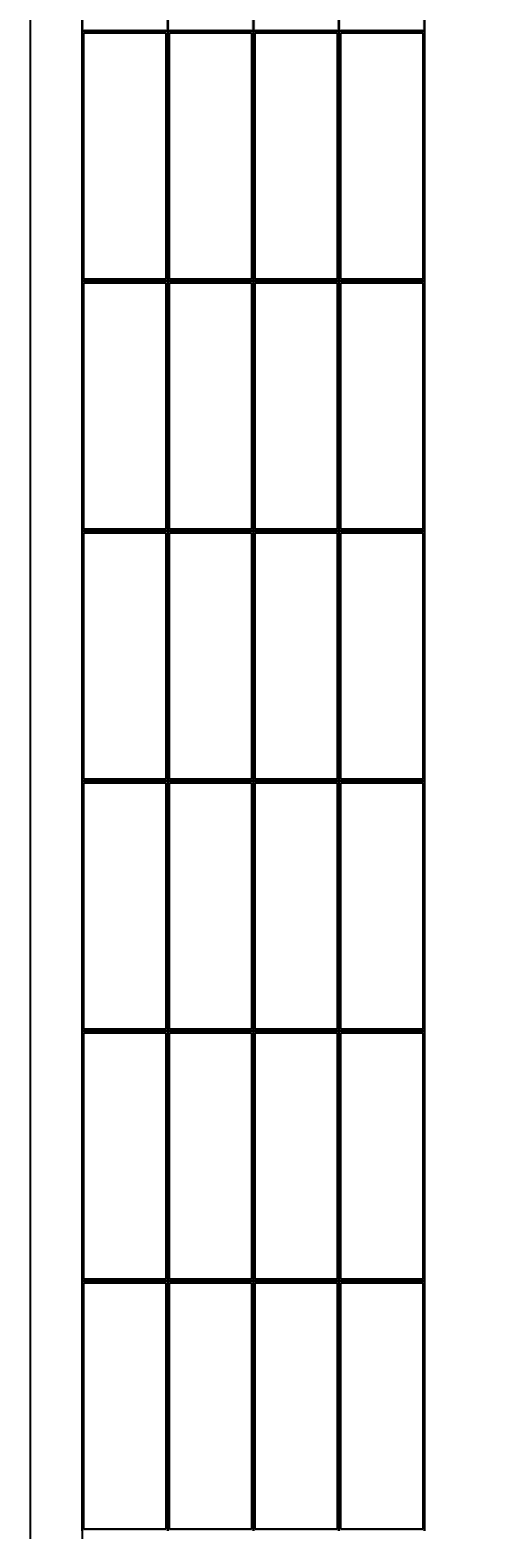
# Model space of a CAD drawing. Header units: inches. Extents: x 260 to 836, y 126 to 688.
# Drawn here: x 473.7 to 504, y 393.4 to 494.1 of the extents above; entities that cross this region are included whole.
import ezdxf

# ---------------------------------------------------------------- set-up
doc = ezdxf.new("R2010")
doc.units = ezdxf.units.IN
doc.header["$MEASUREMENT"] = 0
doc.linetypes.add('ACAD_ISO02W100', pattern=[15, 12, -3])
doc.styles.get("Standard").update_dxf_attribs({"font": 'arial.ttf'})
doc.dimstyles.new('Annotative', dxfattribs={"dimscale": 0, "dimtxt": 25, "dimasz": 10, "dimexe": 0.18, "dimexo": 0.0625, "dimgap": 0.09, "dimtad": 0, "dimtih": 1, "dimtoh": 1, "dimdec": 4, "dimzin": 0, "dimdsep": 46, "dimtxsty": 'Standard', "dimcen": 0.09, "dimclrd": 1, "dimclre": 1, "dimclrt": 1, "dimadec": 0, "dimazin": 0, "dimtfac": 1, "dimtdec": 4, "dimtofl": 0, "dimtmove": 0, "dimatfit": 3, "dimfxl": 1, "dimtfillclr": 1, "dimtolj": 1, "dimtzin": 0, "dimarcsym": 0})

# ---------------------------------------------------------------- blocks, each defined once
blk = doc.blocks.new('*D23')
at = {"color": 1, "lineweight": -2, "transparency": 16777216}
for p, q in [((500.28, 594.81), (586.76, 594.81)), ((500.28, 242.22), (586.76, 242.22))]:
    blk.add_line(p, q, dxfattribs=at)
at = {"color": 1, "linetype": 'ACAD_ISO02W100', "lineweight": -2, "transparency": 16777216}
for p, q in [((586.58, 584.81), (586.58, 431.38)), ((586.58, 252.22), (586.58, 405.65))]:
    blk.add_line(p, q, dxfattribs=at)
at = {"color": 1, "transparency": 16777216}
for points in [[(584.91, 584.81), (588.24, 584.81), (586.58, 594.81)], [(584.91, 252.22), (588.24, 252.22), (586.58, 242.22)]]:
    blk.add_solid(points, dxfattribs=at)
at = {"layer": 'Defpoints', "color": 0, "transparency": 16777216}
for p in [(500.22, 594.81), (500.22, 242.22), (586.58, 242.22)]:
    blk.add_point(p, dxfattribs=at)
at = {"color": 1, "transparency": 16777216, "insert": (586.58, 418.52), "char_height": 25, "attachment_point": 5}
blk.add_mtext('\\A1;352.5900', dxfattribs=at)

msp = doc.modelspace()

# ---------------------------------------------------------------- hatches: boundary and pattern name
h = msp.add_hatch(color=256)
h.dxf.hatch_style = 1
h.set_gradient(color1=(242, 103, 34), color2=(248, 153, 30), tint=1, name='CURVED')
h.paths.add_polyline_path([(482.96754, 510.86269), (477.21754, 510.86269), (477.21754, 494.07269), (482.96754, 494.07269)])
h.paths.add_polyline_path([(482.84254, 494.19769), (477.34254, 494.19769), (477.34254, 510.73769), (482.84254, 510.73769)], flags=16)
h = msp.add_hatch(color=256)
h.dxf.hatch_style = 1
h.set_gradient(color1=(242, 103, 34), color2=(248, 153, 30), tint=1, name='CURVED')
h.paths.add_polyline_path([(488.71754, 510.86269), (482.96754, 510.86269), (482.96754, 494.07269), (488.71754, 494.07269)])
h.paths.add_polyline_path([(488.59254, 494.19769), (483.09254, 494.19769), (483.09254, 510.73769), (488.59254, 510.73769)], flags=16)
h = msp.add_hatch(color=256)
h.dxf.hatch_style = 1
h.set_gradient(color1=(242, 103, 34), color2=(248, 153, 30), tint=1, name='CURVED')
h.paths.add_polyline_path([(494.46754, 510.86269), (488.71754, 510.86269), (488.71754, 494.07269), (494.46754, 494.07269)])
h.paths.add_polyline_path([(494.34254, 494.19769), (488.84254, 494.19769), (488.84254, 510.73769), (494.34254, 510.73769)], flags=16)
h = msp.add_hatch(color=256)
h.dxf.hatch_style = 1
h.set_gradient(color1=(242, 103, 34), color2=(248, 153, 30), tint=1, name='CURVED')
h.paths.add_polyline_path([(500.21754, 510.86269), (494.46754, 510.86269), (494.46754, 494.07269), (500.21754, 494.07269)])
h.paths.add_polyline_path([(500.09254, 494.19769), (494.59254, 494.19769), (494.59254, 510.73769), (500.09254, 510.73769)], flags=16)
h = msp.add_hatch(color=256)
h.dxf.hatch_style = 1
h.set_gradient(color1=(242, 103, 34), color2=(248, 153, 30), tint=1, name='CURVED')
h.paths.add_polyline_path([(482.96754, 494.07269), (477.21754, 494.07269), (477.21754, 477.28269), (482.96754, 477.28269)])
h.paths.add_polyline_path([(482.84254, 477.40769), (477.34254, 477.40769), (477.34254, 493.94769), (482.84254, 493.94769)], flags=16)
h = msp.add_hatch(color=256)
h.dxf.hatch_style = 1
h.set_gradient(color1=(242, 103, 34), color2=(248, 153, 30), tint=1, name='CURVED')
h.paths.add_polyline_path([(488.71754, 494.07269), (482.96754, 494.07269), (482.96754, 477.28269), (488.71754, 477.28269)])
h.paths.add_polyline_path([(488.59254, 477.40769), (483.09254, 477.40769), (483.09254, 493.94769), (488.59254, 493.94769)], flags=16)
h = msp.add_hatch(color=256)
h.dxf.hatch_style = 1
h.set_gradient(color1=(242, 103, 34), color2=(248, 153, 30), tint=1, name='CURVED')
h.paths.add_polyline_path([(494.46754, 494.07269), (488.71754, 494.07269), (488.71754, 477.28269), (494.46754, 477.28269)])
h.paths.add_polyline_path([(494.34254, 477.40769), (488.84254, 477.40769), (488.84254, 493.94769), (494.34254, 493.94769)], flags=16)
h = msp.add_hatch(color=256)
h.dxf.hatch_style = 1
h.set_gradient(color1=(242, 103, 34), color2=(248, 153, 30), tint=1, name='CURVED')
h.paths.add_polyline_path([(500.21754, 494.07269), (494.46754, 494.07269), (494.46754, 477.28269), (500.21754, 477.28269)])
h.paths.add_polyline_path([(500.09254, 477.40769), (494.59254, 477.40769), (494.59254, 493.94769), (500.09254, 493.94769)], flags=16)
h = msp.add_hatch(color=256)
h.dxf.hatch_style = 1
h.set_gradient(color1=(242, 103, 34), color2=(248, 153, 30), tint=1, name='CURVED')
h.paths.add_polyline_path([(482.96754, 477.28269), (477.21754, 477.28269), (477.21754, 460.49269), (482.96754, 460.49269)])
h.paths.add_polyline_path([(482.84254, 460.61769), (477.34254, 460.61769), (477.34254, 477.15769), (482.84254, 477.15769)], flags=16)
h = msp.add_hatch(color=256)
h.dxf.hatch_style = 1
h.set_gradient(color1=(242, 103, 34), color2=(248, 153, 30), tint=1, name='CURVED')
h.paths.add_polyline_path([(488.71754, 477.28269), (482.96754, 477.28269), (482.96754, 460.49269), (488.71754, 460.49269)])
h.paths.add_polyline_path([(488.59254, 460.61769), (483.09254, 460.61769), (483.09254, 477.15769), (488.59254, 477.15769)], flags=16)
h = msp.add_hatch(color=256)
h.dxf.hatch_style = 1
h.set_gradient(color1=(242, 103, 34), color2=(248, 153, 30), tint=1, name='CURVED')
h.paths.add_polyline_path([(488.71754, 477.28269), (482.96754, 477.28269), (482.96754, 460.49269), (488.71754, 460.49269)])
h.paths.add_polyline_path([(488.59254, 460.61769), (483.09254, 460.61769), (483.09254, 477.15769), (488.59254, 477.15769)], flags=16)
h = msp.add_hatch(color=256)
h.dxf.hatch_style = 1
h.set_gradient(color1=(242, 103, 34), color2=(248, 153, 30), tint=1, name='CURVED')
h.paths.add_polyline_path([(494.46754, 477.28269), (488.71754, 477.28269), (488.71754, 460.49269), (494.46754, 460.49269)])
h.paths.add_polyline_path([(494.34254, 460.61769), (488.84254, 460.61769), (488.84254, 477.15769), (494.34254, 477.15769)], flags=16)
h = msp.add_hatch(color=256)
h.dxf.hatch_style = 1
h.set_gradient(color1=(242, 103, 34), color2=(248, 153, 30), tint=1, name='CURVED')
h.paths.add_polyline_path([(500.21754, 477.28269), (494.46754, 477.28269), (494.46754, 460.49269), (500.21754, 460.49269)])
h.paths.add_polyline_path([(500.09254, 460.61769), (494.59254, 460.61769), (494.59254, 477.15769), (500.09254, 477.15769)], flags=16)
h = msp.add_hatch(color=256)
h.dxf.hatch_style = 1
h.set_gradient(color1=(242, 103, 34), color2=(248, 153, 30), tint=1, name='CURVED')
h.paths.add_polyline_path([(482.96754, 460.49269), (477.21754, 460.49269), (477.21754, 443.70269), (482.96754, 443.70269)])
h.paths.add_polyline_path([(482.84254, 443.82769), (477.34254, 443.82769), (477.34254, 460.36769), (482.84254, 460.36769)], flags=16)
h = msp.add_hatch(color=256)
h.dxf.hatch_style = 1
h.set_gradient(color1=(242, 103, 34), color2=(248, 153, 30), tint=1, name='CURVED')
h.paths.add_polyline_path([(488.71754, 460.49269), (482.96754, 460.49269), (482.96754, 443.70269), (488.71754, 443.70269)])
h.paths.add_polyline_path([(488.59254, 443.82769), (483.09254, 443.82769), (483.09254, 460.36769), (488.59254, 460.36769)], flags=16)
h = msp.add_hatch(color=256)
h.dxf.hatch_style = 1
h.set_gradient(color1=(242, 103, 34), color2=(248, 153, 30), tint=1, name='CURVED')
h.paths.add_polyline_path([(494.46754, 460.49269), (488.71754, 460.49269), (488.71754, 443.70269), (494.46754, 443.70269)])
h.paths.add_polyline_path([(494.34254, 443.82769), (488.84254, 443.82769), (488.84254, 460.36769), (494.34254, 460.36769)], flags=16)
h = msp.add_hatch(color=256)
h.dxf.hatch_style = 1
h.set_gradient(color1=(242, 103, 34), color2=(248, 153, 30), tint=1, name='CURVED')
h.paths.add_polyline_path([(500.21754, 460.49269), (494.46754, 460.49269), (494.46754, 443.70269), (500.21754, 443.70269)])
h.paths.add_polyline_path([(500.09254, 443.82769), (494.59254, 443.82769), (494.59254, 460.36769), (500.09254, 460.36769)], flags=16)
h = msp.add_hatch(color=256)
h.dxf.hatch_style = 1
h.set_gradient(color1=(242, 103, 34), color2=(248, 153, 30), tint=1, name='CURVED')
h.paths.add_polyline_path([(482.96754, 443.70269), (477.21754, 443.70269), (477.21754, 426.91269), (482.96754, 426.91269)])
h.paths.add_polyline_path([(482.84254, 427.03769), (477.34254, 427.03769), (477.34254, 443.57769), (482.84254, 443.57769)], flags=16)
h = msp.add_hatch(color=256)
h.dxf.hatch_style = 1
h.set_gradient(color1=(242, 103, 34), color2=(248, 153, 30), tint=1, name='CURVED')
h.paths.add_polyline_path([(488.71754, 443.70269), (482.96754, 443.70269), (482.96754, 426.91269), (488.71754, 426.91269)])
h.paths.add_polyline_path([(488.59254, 427.03769), (483.09254, 427.03769), (483.09254, 443.57769), (488.59254, 443.57769)], flags=16)
h = msp.add_hatch(color=256)
h.dxf.hatch_style = 1
h.set_gradient(color1=(242, 103, 34), color2=(248, 153, 30), tint=1, name='CURVED')
h.paths.add_polyline_path([(494.46754, 443.70269), (488.71754, 443.70269), (488.71754, 426.91269), (494.46754, 426.91269)])
h.paths.add_polyline_path([(494.34254, 427.03769), (488.84254, 427.03769), (488.84254, 443.57769), (494.34254, 443.57769)], flags=16)
h = msp.add_hatch(color=256)
h.dxf.hatch_style = 1
h.set_gradient(color1=(242, 103, 34), color2=(248, 153, 30), tint=1, name='CURVED')
h.paths.add_polyline_path([(500.21754, 443.70269), (494.46754, 443.70269), (494.46754, 426.91269), (500.21754, 426.91269)])
h.paths.add_polyline_path([(500.09254, 427.03769), (494.59254, 427.03769), (494.59254, 443.57769), (500.09254, 443.57769)], flags=16)
h = msp.add_hatch(color=256)
h.dxf.hatch_style = 1
h.set_gradient(color1=(242, 103, 34), color2=(248, 153, 30), tint=1, name='CURVED')
h.paths.add_polyline_path([(482.96754, 426.91269), (477.21754, 426.91269), (477.21754, 410.12269), (482.96754, 410.12269)])
h.paths.add_polyline_path([(482.84254, 410.24769), (477.34254, 410.24769), (477.34254, 426.78769), (482.84254, 426.78769)], flags=16)
h = msp.add_hatch(color=256)
h.dxf.hatch_style = 1
h.set_gradient(color1=(242, 103, 34), color2=(248, 153, 30), tint=1, name='CURVED')
h.paths.add_polyline_path([(488.71754, 426.91269), (482.96754, 426.91269), (482.96754, 410.12269), (488.71754, 410.12269)])
h.paths.add_polyline_path([(488.59254, 410.24769), (483.09254, 410.24769), (483.09254, 426.78769), (488.59254, 426.78769)], flags=16)
h = msp.add_hatch(color=256)
h.dxf.hatch_style = 1
h.set_gradient(color1=(242, 103, 34), color2=(248, 153, 30), tint=1, name='CURVED')
h.paths.add_polyline_path([(488.71754, 426.91269), (482.96754, 426.91269), (482.96754, 410.12269), (488.71754, 410.12269)])
h.paths.add_polyline_path([(488.59254, 410.24769), (483.09254, 410.24769), (483.09254, 426.78769), (488.59254, 426.78769)], flags=16)
h = msp.add_hatch(color=256)
h.dxf.hatch_style = 1
h.set_gradient(color1=(242, 103, 34), color2=(248, 153, 30), tint=1, name='CURVED')
h.paths.add_polyline_path([(494.46754, 426.91269), (488.71754, 426.91269), (488.71754, 410.12269), (494.46754, 410.12269)])
h.paths.add_polyline_path([(494.34254, 410.24769), (488.84254, 410.24769), (488.84254, 426.78769), (494.34254, 426.78769)], flags=16)
h = msp.add_hatch(color=256)
h.dxf.hatch_style = 1
h.set_gradient(color1=(242, 103, 34), color2=(248, 153, 30), tint=1, name='CURVED')
h.paths.add_polyline_path([(500.21754, 426.91269), (494.46754, 426.91269), (494.46754, 410.12269), (500.21754, 410.12269)])
h.paths.add_polyline_path([(500.09254, 410.24769), (494.59254, 410.24769), (494.59254, 426.78769), (500.09254, 426.78769)], flags=16)
h = msp.add_hatch(color=256)
h.dxf.hatch_style = 1
h.set_gradient(color1=(242, 103, 34), color2=(248, 153, 30), tint=1, name='CURVED')
h.paths.add_polyline_path([(482.96754, 410.12269), (477.21754, 410.12269), (477.21754, 393.33269), (482.96754, 393.33269)])
h.paths.add_polyline_path([(482.84254, 393.45769), (477.34254, 393.45769), (477.34254, 409.99769), (482.84254, 409.99769)], flags=16)
h = msp.add_hatch(color=256)
h.dxf.hatch_style = 1
h.set_gradient(color1=(242, 103, 34), color2=(248, 153, 30), tint=1, name='CURVED')
h.paths.add_polyline_path([(488.71754, 410.12269), (482.96754, 410.12269), (482.96754, 393.33269), (488.71754, 393.33269)])
h.paths.add_polyline_path([(488.59254, 393.45769), (483.09254, 393.45769), (483.09254, 409.99769), (488.59254, 409.99769)], flags=16)
h = msp.add_hatch(color=256)
h.dxf.hatch_style = 1
h.set_gradient(color1=(242, 103, 34), color2=(248, 153, 30), tint=1, name='CURVED')
h.paths.add_polyline_path([(494.46754, 410.12269), (488.71754, 410.12269), (488.71754, 393.33269), (494.46754, 393.33269)])
h.paths.add_polyline_path([(494.34254, 393.45769), (488.84254, 393.45769), (488.84254, 409.99769), (494.34254, 409.99769)], flags=16)
h = msp.add_hatch(color=256)
h.dxf.hatch_style = 1
h.set_gradient(color1=(242, 103, 34), color2=(248, 153, 30), tint=1, name='CURVED')
h.paths.add_polyline_path([(500.21754, 410.12269), (494.46754, 410.12269), (494.46754, 393.33269), (500.21754, 393.33269)])
h.paths.add_polyline_path([(500.09254, 393.45769), (494.59254, 393.45769), (494.59254, 409.99769), (500.09254, 409.99769)], flags=16)

# ---------------------------------------------------------------- linework, layer by layer
for p, q in [((473.71754, 652.51769), (473.71754, 184.51769)), ((477.21754, 494.07269), (477.21754, 510.86269)), ((482.96754, 510.86269), (482.96754, 494.07269)), ((482.96754, 494.07269), (482.96754, 510.86269)), ((482.96754, 494.07269), (482.96754, 510.86269)), ((488.71754, 510.86269), (488.71754, 494.07269)), ((488.71754, 494.07269), (488.71754, 510.86269)), ((488.71754, 494.07269), (488.71754, 510.86269)), ((494.46754, 510.86269), (494.46754, 494.07269)), ((494.46754, 494.07269), (494.46754, 510.86269)), ((494.46754, 494.07269), (494.46754, 510.86269)), ((500.21754, 510.86269), (500.21754, 494.07269)), ((500.21754, 494.07269), (500.21754, 510.86269)), ((477.21754, 494.07269), (482.96754, 494.07269)), ((477.21754, 477.28269), (477.21754, 494.07269)), ((477.21754, 494.07269), (482.96754, 494.07269)), ((477.21754, 494.07269), (477.21754, 493.94769)), ((482.96754, 494.07269), (477.21754, 494.07269)), ((482.96754, 494.07269), (477.21754, 494.07269)), ((477.21754, 494.07269), (482.96754, 494.07269)), ((477.34254, 477.40769), (477.34254, 493.94769)), ((477.34254, 493.94769), (482.84254, 493.94769)), ((482.84254, 493.94769), (482.84254, 477.40769)), ((482.96754, 494.07269), (482.96754, 477.28269)), ((482.96754, 477.28269), (482.96754, 494.07269)), ((482.96754, 494.07269), (488.71754, 494.07269)), ((482.96754, 477.28269), (482.96754, 494.07269)), ((482.96754, 494.07269), (488.71754, 494.07269)), ((482.96754, 494.07269), (482.96754, 493.94769)), ((488.71754, 494.07269), (482.96754, 494.07269)), ((488.71754, 494.07269), (482.96754, 494.07269)), ((482.96754, 494.07269), (488.71754, 494.07269)), ((483.09254, 477.40769), (483.09254, 493.94769)), ((483.09254, 493.94769), (488.59254, 493.94769)), ((488.59254, 493.94769), (488.59254, 477.40769)), ((488.71754, 494.07269), (494.46754, 494.07269)), ((488.71754, 477.28269), (488.71754, 494.07269)), ((488.71754, 494.07269), (494.46754, 494.07269)), ((488.71754, 494.07269), (488.71754, 493.94769)), ((494.46754, 494.07269), (488.71754, 494.07269)), ((488.71754, 494.07269), (488.71754, 477.28269)), ((488.71754, 477.28269), (488.71754, 494.07269)), ((494.46754, 494.07269), (488.71754, 494.07269)), ((488.71754, 494.07269), (494.46754, 494.07269)), ((488.84254, 477.40769), (488.84254, 493.94769)), ((488.84254, 493.94769), (494.34254, 493.94769)), ((494.34254, 493.94769), (494.34254, 477.40769)), ((494.46754, 494.07269), (494.46754, 477.28269)), ((494.46754, 477.28269), (494.46754, 494.07269)), ((494.46754, 494.07269), (500.21754, 494.07269)), ((494.46754, 477.28269), (494.46754, 494.07269)), ((494.46754, 494.07269), (500.21754, 494.07269)), ((494.46754, 494.07269), (494.46754, 493.94769)), ((500.21754, 494.07269), (494.46754, 494.07269)), ((500.21754, 494.07269), (494.46754, 494.07269)), ((494.46754, 494.07269), (500.21754, 494.07269)), ((494.59254, 477.40769), (494.59254, 493.94769)), ((494.59254, 493.94769), (500.09254, 493.94769)), ((500.09254, 493.94769), (500.09254, 477.40769)), ((500.21754, 494.07269), (500.21754, 477.28269)), ((500.21754, 477.28269), (500.21754, 494.07269)), ((477.21754, 477.28269), (482.96754, 477.28269)), ((477.21754, 460.49269), (477.21754, 477.28269)), ((477.21754, 477.28269), (482.96754, 477.28269)), ((477.21754, 477.28269), (477.21754, 477.15769)), ((482.96754, 477.28269), (477.21754, 477.28269)), ((482.96754, 477.28269), (477.21754, 477.28269)), ((477.21754, 477.28269), (482.96754, 477.28269)), ((482.84254, 477.40769), (477.34254, 477.40769)), ((477.34254, 460.61769), (477.34254, 477.15769)), ((477.34254, 477.15769), (482.84254, 477.15769)), ((482.84254, 477.15769), (482.84254, 460.61769)), ((482.96754, 477.28269), (488.71754, 477.28269)), ((482.96754, 460.49269), (482.96754, 477.28269)), ((482.96754, 477.28269), (488.71754, 477.28269)), ((482.96754, 477.28269), (482.96754, 477.15769)), ((488.71754, 477.28269), (482.96754, 477.28269)), ((482.96754, 477.28269), (488.71754, 477.28269)), ((482.96754, 460.49269), (482.96754, 477.28269)), ((482.96754, 477.28269), (488.71754, 477.28269)), ((482.96754, 477.28269), (482.96754, 477.15769)), ((488.71754, 477.28269), (482.96754, 477.28269)), ((482.96754, 477.28269), (482.96754, 460.49269)), ((482.96754, 460.49269), (482.96754, 477.28269)), ((488.71754, 477.28269), (482.96754, 477.28269)), ((482.96754, 477.28269), (488.71754, 477.28269)), ((488.59254, 477.40769), (483.09254, 477.40769)), ((483.09254, 460.61769), (483.09254, 477.15769)), ((483.09254, 477.15769), (488.59254, 477.15769)), ((483.09254, 460.61769), (483.09254, 477.15769)), ((483.09254, 477.15769), (488.59254, 477.15769)), ((488.59254, 477.15769), (488.59254, 460.61769)), ((488.59254, 477.15769), (488.59254, 460.61769)), ((488.71754, 477.28269), (488.71754, 460.49269)), ((488.71754, 460.49269), (488.71754, 477.28269)), ((488.71754, 477.28269), (488.71754, 460.49269)), ((488.71754, 460.49269), (488.71754, 477.28269)), ((494.46754, 477.28269), (488.71754, 477.28269)), ((488.71754, 477.28269), (494.46754, 477.28269)), ((488.71754, 477.28269), (494.46754, 477.28269)), ((488.71754, 460.49269), (488.71754, 477.28269)), ((488.71754, 477.28269), (494.46754, 477.28269)), ((488.71754, 477.28269), (488.71754, 477.15769)), ((494.46754, 477.28269), (488.71754, 477.28269)), ((494.34254, 477.40769), (488.84254, 477.40769)), ((488.84254, 460.61769), (488.84254, 477.15769)), ((488.84254, 477.15769), (494.34254, 477.15769)), ((494.34254, 477.15769), (494.34254, 460.61769)), ((494.46754, 477.28269), (494.46754, 460.49269)), ((494.46754, 460.49269), (494.46754, 477.28269)), ((494.46754, 477.28269), (500.21754, 477.28269)), ((494.46754, 460.49269), (494.46754, 477.28269)), ((494.46754, 477.28269), (500.21754, 477.28269)), ((494.46754, 477.28269), (494.46754, 477.15769)), ((500.21754, 477.28269), (494.46754, 477.28269)), ((500.21754, 477.28269), (494.46754, 477.28269)), ((494.46754, 477.28269), (500.21754, 477.28269)), ((500.09254, 477.40769), (494.59254, 477.40769)), ((494.59254, 460.61769), (494.59254, 477.15769)), ((494.59254, 477.15769), (500.09254, 477.15769)), ((500.09254, 477.15769), (500.09254, 460.61769)), ((500.21754, 477.28269), (500.21754, 460.49269)), ((500.21754, 460.49269), (500.21754, 477.28269)), ((477.21754, 460.49269), (482.96754, 460.49269)), ((477.21754, 443.70269), (477.21754, 460.49269)), ((477.21754, 460.49269), (482.96754, 460.49269)), ((477.21754, 460.49269), (477.21754, 460.36769)), ((482.96754, 460.49269), (477.21754, 460.49269)), ((482.96754, 460.49269), (477.21754, 460.49269)), ((477.21754, 460.49269), (482.96754, 460.49269)), ((482.84254, 460.61769), (477.34254, 460.61769)), ((482.96754, 460.49269), (482.96754, 443.70269)), ((482.96754, 443.70269), (482.96754, 460.49269)), ((482.96754, 460.49269), (488.71754, 460.49269)), ((482.96754, 443.70269), (482.96754, 460.49269)), ((482.96754, 460.49269), (488.71754, 460.49269)), ((482.96754, 460.49269), (482.96754, 460.36769)), ((488.71754, 460.49269), (482.96754, 460.49269)), ((488.71754, 460.49269), (482.96754, 460.49269)), ((482.96754, 460.49269), (488.71754, 460.49269)), ((488.71754, 460.49269), (482.96754, 460.49269)), ((482.96754, 460.49269), (488.71754, 460.49269)), ((488.59254, 460.61769), (483.09254, 460.61769)), ((488.59254, 460.61769), (483.09254, 460.61769)), ((488.71754, 460.49269), (488.71754, 443.70269)), ((488.71754, 443.70269), (488.71754, 460.49269)), ((488.71754, 460.49269), (494.46754, 460.49269)), ((488.71754, 443.70269), (488.71754, 460.49269)), ((488.71754, 460.49269), (494.46754, 460.49269)), ((488.71754, 460.49269), (488.71754, 460.36769)), ((494.46754, 460.49269), (488.71754, 460.49269)), ((494.46754, 460.49269), (488.71754, 460.49269)), ((488.71754, 460.49269), (494.46754, 460.49269)), ((494.34254, 460.61769), (488.84254, 460.61769)), ((494.46754, 460.49269), (494.46754, 443.70269)), ((494.46754, 443.70269), (494.46754, 460.49269)), ((494.46754, 460.49269), (500.21754, 460.49269)), ((494.46754, 443.70269), (494.46754, 460.49269)), ((494.46754, 460.49269), (500.21754, 460.49269)), ((494.46754, 460.49269), (494.46754, 460.36769)), ((500.21754, 460.49269), (494.46754, 460.49269)), ((500.21754, 460.49269), (494.46754, 460.49269)), ((494.46754, 460.49269), (500.21754, 460.49269)), ((500.09254, 460.61769), (494.59254, 460.61769)), ((500.21754, 460.49269), (500.21754, 443.70269)), ((500.21754, 443.70269), (500.21754, 460.49269)), ((477.34254, 443.82769), (477.34254, 460.36769)), ((477.34254, 460.36769), (482.84254, 460.36769)), ((482.84254, 460.36769), (482.84254, 443.82769)), ((483.09254, 443.82769), (483.09254, 460.36769)), ((483.09254, 460.36769), (488.59254, 460.36769)), ((488.59254, 460.36769), (488.59254, 443.82769)), ((488.84254, 443.82769), (488.84254, 460.36769)), ((488.84254, 460.36769), (494.34254, 460.36769)), ((494.34254, 460.36769), (494.34254, 443.82769)), ((494.59254, 443.82769), (494.59254, 460.36769)), ((494.59254, 460.36769), (500.09254, 460.36769)), ((500.09254, 460.36769), (500.09254, 443.82769)), ((477.21754, 443.70269), (482.96754, 443.70269)), ((477.21754, 426.91269), (477.21754, 443.70269)), ((477.21754, 443.70269), (482.96754, 443.70269)), ((477.21754, 443.70269), (477.21754, 443.57769)), ((482.96754, 443.70269), (477.21754, 443.70269)), ((482.96754, 443.70269), (477.21754, 443.70269)), ((477.21754, 443.70269), (482.96754, 443.70269)), ((482.84254, 443.82769), (477.34254, 443.82769)), ((477.34254, 427.03769), (477.34254, 443.57769)), ((477.34254, 443.57769), (482.84254, 443.57769)), ((482.84254, 443.57769), (482.84254, 427.03769)), ((482.96754, 443.70269), (482.96754, 426.91269)), ((482.96754, 426.91269), (482.96754, 443.70269)), ((482.96754, 443.70269), (488.71754, 443.70269)), ((482.96754, 426.91269), (482.96754, 443.70269)), ((482.96754, 443.70269), (488.71754, 443.70269)), ((482.96754, 443.70269), (482.96754, 443.57769)), ((488.71754, 443.70269), (482.96754, 443.70269)), ((488.71754, 443.70269), (482.96754, 443.70269)), ((482.96754, 443.70269), (488.71754, 443.70269)), ((488.59254, 443.82769), (483.09254, 443.82769)), ((483.09254, 427.03769), (483.09254, 443.57769)), ((483.09254, 443.57769), (488.59254, 443.57769)), ((488.59254, 443.57769), (488.59254, 427.03769)), ((488.71754, 443.70269), (494.46754, 443.70269)), ((488.71754, 426.91269), (488.71754, 443.70269)), ((488.71754, 443.70269), (494.46754, 443.70269)), ((488.71754, 443.70269), (488.71754, 443.57769)), ((494.46754, 443.70269), (488.71754, 443.70269)), ((488.71754, 443.70269), (488.71754, 426.91269)), ((488.71754, 426.91269), (488.71754, 443.70269)), ((494.46754, 443.70269), (488.71754, 443.70269)), ((488.71754, 443.70269), (494.46754, 443.70269)), ((494.34254, 443.82769), (488.84254, 443.82769)), ((488.84254, 427.03769), (488.84254, 443.57769)), ((488.84254, 443.57769), (494.34254, 443.57769)), ((494.34254, 443.57769), (494.34254, 427.03769)), ((494.46754, 443.70269), (494.46754, 426.91269)), ((494.46754, 426.91269), (494.46754, 443.70269)), ((494.46754, 443.70269), (500.21754, 443.70269)), ((494.46754, 426.91269), (494.46754, 443.70269)), ((494.46754, 443.70269), (500.21754, 443.70269)), ((494.46754, 443.70269), (494.46754, 443.57769)), ((500.21754, 443.70269), (494.46754, 443.70269)), ((500.21754, 443.70269), (494.46754, 443.70269)), ((494.46754, 443.70269), (500.21754, 443.70269)), ((500.09254, 443.82769), (494.59254, 443.82769)), ((494.59254, 427.03769), (494.59254, 443.57769)), ((494.59254, 443.57769), (500.09254, 443.57769)), ((500.09254, 443.57769), (500.09254, 427.03769)), ((500.21754, 443.70269), (500.21754, 426.91269)), ((500.21754, 426.91269), (500.21754, 443.70269)), ((477.21754, 426.91269), (482.96754, 426.91269)), ((477.21754, 410.12269), (477.21754, 426.91269)), ((477.21754, 426.91269), (482.96754, 426.91269)), ((477.21754, 426.91269), (477.21754, 426.78769)), ((482.96754, 426.91269), (477.21754, 426.91269)), ((482.96754, 426.91269), (477.21754, 426.91269)), ((477.21754, 426.91269), (482.96754, 426.91269)), ((482.84254, 427.03769), (477.34254, 427.03769)), ((477.34254, 410.24769), (477.34254, 426.78769)), ((477.34254, 426.78769), (482.84254, 426.78769)), ((482.84254, 426.78769), (482.84254, 410.24769)), ((482.96754, 426.91269), (488.71754, 426.91269)), ((482.96754, 410.12269), (482.96754, 426.91269)), ((482.96754, 426.91269), (488.71754, 426.91269)), ((482.96754, 426.91269), (482.96754, 426.78769)), ((488.71754, 426.91269), (482.96754, 426.91269)), ((482.96754, 426.91269), (488.71754, 426.91269)), ((482.96754, 410.12269), (482.96754, 426.91269)), ((482.96754, 426.91269), (488.71754, 426.91269)), ((482.96754, 426.91269), (482.96754, 426.78769)), ((488.71754, 426.91269), (482.96754, 426.91269)), ((482.96754, 426.91269), (482.96754, 410.12269)), ((482.96754, 410.12269), (482.96754, 426.91269)), ((488.71754, 426.91269), (482.96754, 426.91269)), ((482.96754, 426.91269), (488.71754, 426.91269)), ((488.59254, 427.03769), (483.09254, 427.03769)), ((483.09254, 410.24769), (483.09254, 426.78769)), ((483.09254, 426.78769), (488.59254, 426.78769)), ((483.09254, 410.24769), (483.09254, 426.78769)), ((483.09254, 426.78769), (488.59254, 426.78769)), ((488.59254, 426.78769), (488.59254, 410.24769)), ((488.59254, 426.78769), (488.59254, 410.24769)), ((488.71754, 426.91269), (488.71754, 410.12269)), ((488.71754, 410.12269), (488.71754, 426.91269)), ((488.71754, 426.91269), (488.71754, 410.12269)), ((488.71754, 410.12269), (488.71754, 426.91269)), ((494.46754, 426.91269), (488.71754, 426.91269)), ((488.71754, 426.91269), (494.46754, 426.91269)), ((488.71754, 426.91269), (494.46754, 426.91269)), ((488.71754, 410.12269), (488.71754, 426.91269)), ((488.71754, 426.91269), (494.46754, 426.91269)), ((488.71754, 426.91269), (488.71754, 426.78769)), ((494.46754, 426.91269), (488.71754, 426.91269)), ((494.34254, 427.03769), (488.84254, 427.03769)), ((488.84254, 410.24769), (488.84254, 426.78769)), ((488.84254, 426.78769), (494.34254, 426.78769)), ((494.34254, 426.78769), (494.34254, 410.24769)), ((494.46754, 426.91269), (494.46754, 410.12269)), ((494.46754, 410.12269), (494.46754, 426.91269)), ((494.46754, 426.91269), (500.21754, 426.91269)), ((494.46754, 410.12269), (494.46754, 426.91269)), ((494.46754, 426.91269), (500.21754, 426.91269)), ((494.46754, 426.91269), (494.46754, 426.78769)), ((500.21754, 426.91269), (494.46754, 426.91269)), ((500.21754, 426.91269), (494.46754, 426.91269)), ((494.46754, 426.91269), (500.21754, 426.91269)), ((500.09254, 427.03769), (494.59254, 427.03769)), ((494.59254, 410.24769), (494.59254, 426.78769)), ((494.59254, 426.78769), (500.09254, 426.78769)), ((500.09254, 426.78769), (500.09254, 410.24769)), ((500.21754, 426.91269), (500.21754, 410.12269)), ((500.21754, 410.12269), (500.21754, 426.91269)), ((477.21754, 410.12269), (482.96754, 410.12269)), ((477.21754, 393.33269), (477.21754, 410.12269)), ((477.21754, 410.12269), (482.96754, 410.12269)), ((477.21754, 410.12269), (477.21754, 409.99769)), ((482.96754, 410.12269), (477.21754, 410.12269)), ((482.96754, 410.12269), (477.21754, 410.12269)), ((477.21754, 410.12269), (482.96754, 410.12269)), ((482.84254, 410.24769), (477.34254, 410.24769)), ((482.96754, 410.12269), (482.96754, 393.33269)), ((482.96754, 393.33269), (482.96754, 410.12269)), ((482.96754, 410.12269), (488.71754, 410.12269)), ((482.96754, 393.33269), (482.96754, 410.12269)), ((482.96754, 410.12269), (488.71754, 410.12269)), ((482.96754, 410.12269), (482.96754, 409.99769)), ((488.71754, 410.12269), (482.96754, 410.12269)), ((488.71754, 410.12269), (482.96754, 410.12269)), ((482.96754, 410.12269), (488.71754, 410.12269)), ((488.71754, 410.12269), (482.96754, 410.12269)), ((482.96754, 410.12269), (488.71754, 410.12269)), ((488.59254, 410.24769), (483.09254, 410.24769)), ((488.59254, 410.24769), (483.09254, 410.24769)), ((488.71754, 410.12269), (488.71754, 393.33269)), ((488.71754, 393.33269), (488.71754, 410.12269)), ((488.71754, 410.12269), (494.46754, 410.12269)), ((488.71754, 393.33269), (488.71754, 410.12269)), ((488.71754, 410.12269), (494.46754, 410.12269)), ((488.71754, 410.12269), (488.71754, 409.99769)), ((494.46754, 410.12269), (488.71754, 410.12269)), ((494.46754, 410.12269), (488.71754, 410.12269)), ((488.71754, 410.12269), (494.46754, 410.12269)), ((494.34254, 410.24769), (488.84254, 410.24769)), ((494.46754, 410.12269), (494.46754, 393.33269)), ((494.46754, 393.33269), (494.46754, 410.12269)), ((494.46754, 410.12269), (500.21754, 410.12269)), ((494.46754, 393.33269), (494.46754, 410.12269)), ((494.46754, 410.12269), (500.21754, 410.12269)), ((494.46754, 410.12269), (494.46754, 409.99769)), ((500.21754, 410.12269), (494.46754, 410.12269)), ((500.21754, 410.12269), (494.46754, 410.12269)), ((494.46754, 410.12269), (500.21754, 410.12269)), ((500.09254, 410.24769), (494.59254, 410.24769)), ((500.21754, 410.12269), (500.21754, 393.33269)), ((500.21754, 393.33269), (500.21754, 410.12269)), ((477.34254, 393.45769), (477.34254, 409.99769)), ((477.34254, 409.99769), (482.84254, 409.99769)), ((482.84254, 409.99769), (482.84254, 393.45769)), ((483.09254, 393.45769), (483.09254, 409.99769)), ((483.09254, 409.99769), (488.59254, 409.99769)), ((488.59254, 409.99769), (488.59254, 393.45769)), ((488.84254, 393.45769), (488.84254, 409.99769)), ((488.84254, 409.99769), (494.34254, 409.99769)), ((494.34254, 409.99769), (494.34254, 393.45769)), ((494.59254, 393.45769), (494.59254, 409.99769)), ((494.59254, 409.99769), (500.09254, 409.99769)), ((500.09254, 409.99769), (500.09254, 393.45769)), ((482.84254, 393.45769), (477.34254, 393.45769)), ((488.59254, 393.45769), (483.09254, 393.45769)), ((494.34254, 393.45769), (488.84254, 393.45769)), ((500.09254, 393.45769), (494.59254, 393.45769))]:
    msp.add_line(p, q)
at = {"linetype": 'ACAD_ISO02W100'}
msp.add_line((477.21754, 652.51769), (477.21754, 184.51769), dxfattribs=at)

# ---------------------------------------------------------------- dimensions: what is measured, and where the dimension line sits
dim = msp.add_linear_dim(base=(586.57549, 242.22269), p1=(500.21754, 594.81269), p2=(500.21754, 242.22269), angle=90, dimstyle='Annotative')
dim.commit()
dim.dimension.update_dxf_attribs({"geometry": '*D23', "text_midpoint": (586.57549, 418.51769)})

doc.saveas('drawing.dxf')
